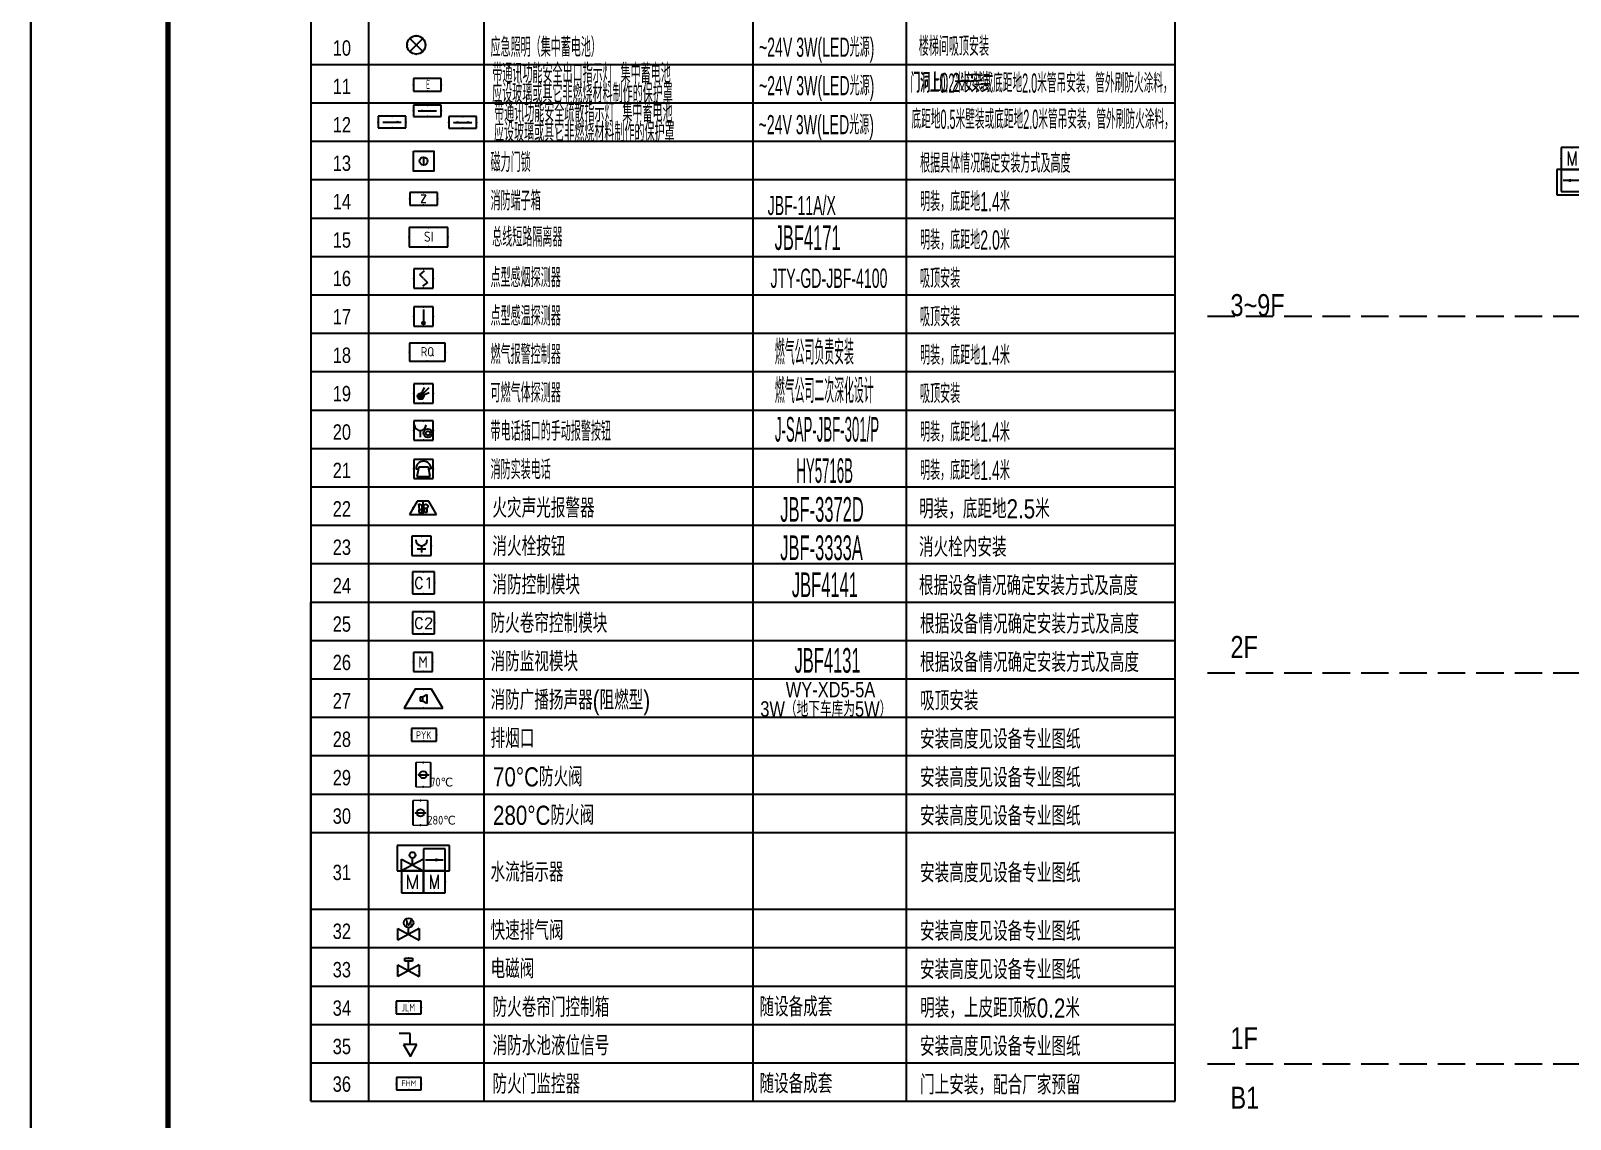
# Model space of a CAD drawing. Extents: x -54686 to 596156, y -555137 to 71395.
# Drawn here: x -54686 to -26633, y -463233 to -443393 of the extents above; entities that cross this region are included whole.
import ezdxf
from ezdxf.enums import TextEntityAlignment as Align

# ---------------------------------------------------------------- set-up
doc = ezdxf.new("R2010")
doc.units = 0
doc.header["$LTSCALE"] = 1000
for name, pattern in [('CONTINOUS', [0]), ('DASH', [0.35, 0.25, -0.1]), ('DOTE', [2.42, 2, -0.2, 0.02, -0.2])]:
    doc.linetypes.add(name, pattern=pattern)
doc.layers.get('0').update_dxf_attribs({"linetype": 'CONTINUOUS'})
for name, color, linetype in [('BG-TEXT', 7, 'CONTINUOUS'), ('BG-WIRE', 7, 'CONTINUOUS'), ('DIM-系统', 3, 'CONTINUOUS'), ('EQUIP', 3, 'CONTINUOUS'), ('EQUIP-动力', 3, 'CONTINUOUS'), ('EQUIP-消防', 3, 'CONTINUOUS'), ('EQUIP-照明', 3, 'CONTINUOUS'), ('LAYER1', 7, 'CONTINOUS'), ('TEL_TEXT', 3, 'CONTINUOUS'), ('TEL_TITLE', 6, 'CONTINUOUS'), ('WIRE', 4, 'CONTINUOUS')]:
    doc.layers.add(name, color=color, linetype=linetype)
doc.styles.add('_HZTXT', font='ROS', dxfattribs={"width": 0.8, "bigfont": 'JD'})
doc.styles.add('_SIMPLEX', font='SIMPLEX', dxfattribs={"width": 0.8, "bigfont": 'JD'})
doc.styles.add('_TCH_LABEL', font='COMPLEX', dxfattribs={"bigfont": 'GBCBIG'})
doc.styles.add('_TEL_DIM', font='SIMPLEX', dxfattribs={"width": 0.8, "height": 3.5, "bigfont": 'HZTXT'})
doc.styles.get("Standard").update_dxf_attribs({"font": 'GBENOR', "bigfont": 'GBCBIG'})

# ---------------------------------------------------------------- blocks, each defined once
blk = doc.blocks.new('$equip$00001763')
for p, q in [((0.72, 0.66), (-0.72, 0.66)), ((-0.72, 0.66), (-0.72, 0)), ((-0.72, 0), (0.72, 0)), ((0.72, 0), (0.72, 0.66))]:
    blk.add_line(p, q)
for p in [(-0.72, 0.33), (0, 0.66), (0, 0), (0.72, 0.33)]:
    blk.add_point(p)
at = {"width": 0.8}
blk.add_text('E', height=0.45, dxfattribs=at).set_placement((-0.078, 0.111))
at = {"style": '_TEL_DIM', "flags": 1}
blk.add_attdef('A', text='', height=0.00002, dxfattribs=at).set_placement((0, 0), align=Align.MIDDLE_CENTER)
blk = doc.blocks.new('$equip$00001687')
for p, q in [((0.72, 0.6), (-0.72, 0.6)), ((-0.72, 0.6), (-0.72, 0)), ((-0.72, 0), (0.72, 0)), ((0.72, 0), (0.72, 0.6))]:
    blk.add_line(p, q)
at = {"color": 7}
blk.add_line((-0.48, 0.3), (0.48, 0.3), dxfattribs=at)
for p in [(-0.72, 0.3), (0, 0.6), (0, 0), (0.72, 0.3)]:
    blk.add_point(p)
blk.add_solid([(0.24, 0.228), (0.528, 0.3), (0.24, 0.372)])
at = {"layer": 'TEL_TEXT', "style": '_TEL_DIM', "flags": 1}
blk.add_attdef('A', text='', height=0.00002, dxfattribs=at).set_placement((0, 0), align=Align.MIDDLE_CENTER)
blk = doc.blocks.new('$equip$00001686')
for p, q in [((0.72, 0.6), (-0.72, 0.6)), ((-0.72, 0.6), (-0.72, 0)), ((-0.72, 0), (0.72, 0)), ((0.72, 0), (0.72, 0.6))]:
    blk.add_line(p, q)
at = {"color": 7}
blk.add_line((-0.48, 0.3), (0.48, 0.3), dxfattribs=at)
for p in [(-0.72, 0.3), (0, 0.6), (0, 0), (0.72, 0.3)]:
    blk.add_point(p)
blk.add_solid([(-0.24, 0.228), (-0.528, 0.3), (-0.24, 0.372)])
at = {"layer": 'TEL_TEXT', "style": '_TEL_DIM', "flags": 1}
blk.add_attdef('A', text='', height=0.00002, dxfattribs=at).set_placement((0, 0), align=Align.MIDDLE_CENTER)
blk = doc.blocks.new('$equip$00001685')
for p, q in [((0.72, 0), (-0.72, 0)), ((-0.72, 0), (-0.72, -0.6)), ((0.72, -0.6), (0.72, 0)), ((-0.72, -0.6), (0.72, -0.6)), ((-0.48, -0.3), (0.48, -0.3))]:
    blk.add_line(p, q)
for p in [(0, 0), (-0.72, -0.3), (0, -0.6), (0.72, -0.3)]:
    blk.add_point(p)
for points in [[(-0.24, -0.372), (-0.528, -0.3), (-0.24, -0.228)], [(0.24, -0.372), (0.528, -0.3), (0.24, -0.228)]]:
    blk.add_solid(points)
at = {"flags": 9}
blk.add_attdef('A', (0, 0), '', height=0.00002, dxfattribs=at)
blk = doc.blocks.new('$equip$00001700')
for p, q in [((-0.5, 0.5), (-0.5, -0.5)), ((0.5, 0.5), (-0.5, 0.5)), ((-0.2, 0.2), (0.05, 0.4)), ((0, 0), (-0.2, 0.2)), ((0, 0), (0.2, -0.2)), ((0.5, -0.5), (0.5, 0.5)), ((-0.5, -0.5), (0.5, -0.5)), ((0.2, -0.2), (-0.05, -0.4))]:
    blk.add_line(p, q)
for p in [(-0.5, 0), (0, 0.5), (0.5, 0), (0, -0.5)]:
    blk.add_point(p)
at = {"flags": 1}
for tag, height, p in [('A', 0.00002, (0, 0)), ('B', 0.4, (0.75, -0.204))]:
    blk.add_attdef(tag, text='', height=height, dxfattribs=at).set_placement(p, align=Align.MIDDLE_CENTER)
blk = doc.blocks.new('$equip_U$00000003')
for p, q in [((-0.5, 0), (-0.5, -1)), ((0.5, 0), (-0.5, 0)), ((0.5, -1), (0.5, 0)), ((0, -0.125), (0, -0.912)), ((-0.5, -1), (0.5, -1))]:
    blk.add_line(p, q)
blk.add_circle((0, -0.838), 0.075)
for p in [(0, 0), (-0.5, -0.5), (0.5, -0.5), (0, -1)]:
    blk.add_point(p)
for points in [[(-0.065, -0.8), (0.065, -0.8), (-0.075, -0.838), (0.075, -0.838)], [(-0.037, -0.773), (0.037, -0.773), (-0.065, -0.8), (0.065, -0.8)], [(0, -0.763), (0, -0.763), (-0.037, -0.773), (0.037, -0.773)], [(-0.065, -0.875), (0.065, -0.875), (-0.075, -0.838), (0.075, -0.838)], [(-0.037, -0.902), (0.037, -0.902), (-0.065, -0.875), (0.065, -0.875)], [(0, -0.912), (0, -0.912), (-0.037, -0.902), (0.037, -0.902)]]:
    blk.add_solid(points)
at = {"flags": 9}
blk.add_attdef('A', (0, 0), '', height=0.00002, dxfattribs=at)
blk.add_attdef('B', text='', height=0.4, dxfattribs=at).set_placement((0.784, -0.7), align=Align.MIDDLE_CENTER)
blk = doc.blocks.new('$equip$00001711')
for p, q in [((-0.5, 1), (-0.5, 0)), ((0.5, 1), (-0.5, 1)), ((0.5, 0), (0.5, 1)), ((-0.5, 0), (0.5, 0)), ((-0.169, 0.5), (-0.169, 0.15))]:
    blk.add_line(p, q)
for radius in [0.226, 0.113]:
    blk.add_circle((0.227, 0.36), radius)
blk.add_arc((-0.169, 0.8), 0.3, 180, 0)
for p in [(0, 1), (-0.5, 0.5), (0, 0), (0.5, 0.5)]:
    blk.add_point(p)
at = {"flags": 1}
for tag, height, p in [('A', 0.00002, (0, 0)), ('B', 0.4, (0.759, 0.309))]:
    blk.add_attdef(tag, text='', height=height, dxfattribs=at).set_placement(p, align=Align.MIDDLE_CENTER)
blk = doc.blocks.new('$equip$00001714')
for p, q in [((0.5, 1), (-0.5, 1)), ((-0.5, 1), (-0.5, 0)), ((0.5, 0), (0.5, 1)), ((-0.5, 0), (0.5, 0)), ((-0.4, 0.5), (-0.27, 0.5)), ((-0.25, 0.6), (-0.35, 0.1)), ((-0.35, 0.1), (0.35, 0.1)), ((0.25, 0.6), (-0.25, 0.6)), ((0.35, 0.1), (0.25, 0.6)), ((0.4, 0.5), (0.27, 0.5))]:
    blk.add_line(p, q)
blk.add_arc((0, 0.5), 0.4, 0, 180)
for p in [(0, 1), (-0.5, 0.5), (0, 0), (0.5, 0.5)]:
    blk.add_point(p)
at = {"flags": 1}
for tag, height, p in [('A', 0.00002, (0, 0)), ('B', 0.4, (0.788, 0.3))]:
    blk.add_attdef(tag, text='', height=height, dxfattribs=at).set_placement(p, align=Align.MIDDLE_CENTER)
blk = doc.blocks.new('$equip$00001712')
for p, q in [((-0.5, 1), (-0.5, 0)), ((0.5, 1), (-0.5, 1)), ((0.5, 0), (0.5, 1)), ((-0.5, 0), (0.5, 0)), ((-0.219, 0.331), (0.222, 0.331)), ((0, 0.5), (0, 0.15))]:
    blk.add_line(p, q)
blk.add_arc((0, 0.8), 0.3, 180, 0)
for p in [(0, 1), (-0.5, 0.5), (0, 0), (0.5, 0.5)]:
    blk.add_point(p)
at = {"flags": 1}
for tag, height, p in [('A', 0.00002, (0, 0)), ('B', 0.4, (0.726, 0.302))]:
    blk.add_attdef(tag, text='', height=height, dxfattribs=at).set_placement(p, align=Align.MIDDLE_CENTER)
blk = doc.blocks.new('$equip$00001726')
for p, q in [((-0.5, 0), (-0.5, -1)), ((0.5, 0), (-0.5, 0)), ((0.5, -1), (0.5, 0)), ((-0.5, -1), (0.5, -1))]:
    blk.add_line(p, q)
for p in [(0, 0), (-0.5, -0.5), (0.5, -0.5), (0, -1)]:
    blk.add_point(p)
at = {"flags": 9}
blk.add_attdef('A', (0, 0), '', height=0.00002, dxfattribs=at)
for tag, height, flags, p in [('$TEXT$', 0.6, 8, (0, -0.5)), ('B', 0.4, 9, (0.825, -0.7))]:
    blk.add_attdef(tag, text='', height=height, dxfattribs=dict(flags=flags)).set_placement(p, align=Align.MIDDLE_CENTER)
blk = doc.blocks.new('_LINKPT1')
blk.add_line((0, 0), (0, 0))
blk = doc.blocks.new('$equip$00001702')
for p, q in [((-0.5, 0.5), (-0.5, -0.5)), ((0.5, 0.5), (-0.5, 0.5)), ((-0.15, -0.15), (0.05, 0.3)), ((-0.15, -0.15), (0.3, 0.3)), ((-0.15, -0.15), (0.3, 0.05)), ((0.5, -0.5), (0.5, 0.5)), ((-0.5, -0.5), (0.5, -0.5))]:
    blk.add_line(p, q)
blk.add_circle((-0.15, -0.15), 0.158)
for p in [(-0.5, 0), (0, 0.5), (0.5, 0), (0, -0.5)]:
    blk.add_point(p)
for points in [[(-0.15, 0.008), (-0.15, 0.008), (-0.229, -0.013), (-0.071, -0.013)], [(-0.287, -0.071), (-0.013, -0.071), (-0.308, -0.15), (0.008, -0.15)], [(-0.287, -0.229), (-0.013, -0.229), (-0.308, -0.15), (0.008, -0.15)], [(-0.229, -0.013), (-0.071, -0.013), (-0.287, -0.071), (-0.013, -0.071)], [(-0.229, -0.287), (-0.071, -0.287), (-0.287, -0.229), (-0.013, -0.229)], [(-0.15, -0.308), (-0.15, -0.308), (-0.229, -0.287), (-0.071, -0.287)]]:
    blk.add_solid(points)
at = {"flags": 1}
for tag, height, p in [('A', 0.00002, (0, 0)), ('B', 0.4, (0.735, -0.192))]:
    blk.add_attdef(tag, text='', height=height, dxfattribs=at).set_placement(p, align=Align.MIDDLE_CENTER)
blk = doc.blocks.new('$equip$00001776')
for p, q in [((0.72, 0.66), (-0.72, 0.66)), ((-0.72, 0.66), (-0.72, 0)), ((-0.72, 0), (0.72, 0)), ((0.72, 0), (0.72, 0.66))]:
    blk.add_line(p, q)
for p in [(-0.72, 0.33), (0, 0.66), (0, 0), (0.72, 0.33)]:
    blk.add_point(p)
at = {"color": 7, "style": '_TEL_DIM'}
blk.add_attdef('$TEXT$', text='', height=0.4, dxfattribs=at).set_placement((0, 0.33), align=Align.MIDDLE_CENTER)
at = {"color": 7, "style": '_TEL_DIM', "flags": 1}
blk.add_attdef('A', text='', height=0.00002, dxfattribs=at).set_placement((0, 0), align=Align.MIDDLE_CENTER)
blk = doc.blocks.new('$equip$00001755')
for p, q in [((0.65, 0), (-0.65, 0)), ((-0.65, 0), (-0.65, -0.65)), ((0.65, -0.65), (0.65, 0)), ((-0.65, -0.65), (0.65, -0.65))]:
    blk.add_line(p, q)
for p in [(0, 0), (-0.65, -0.325), (0, -0.65), (0.65, -0.325)]:
    blk.add_point(p)
at = {"width": 0.8}
blk.add_text('PYK', height=0.4, dxfattribs=at).set_placement((-0.017, -0.334), align=Align.MIDDLE)
at = {"flags": 9}
blk.add_attdef('A', (0, 0), '', height=0.00002, dxfattribs=at)
blk.add_attdef('B', text='', height=0.4, dxfattribs=at).set_placement((1.044, -0.356), align=Align.MIDDLE_CENTER)
blk = doc.blocks.new('$equip$00001756')
for p, q in [((-0.65, 0), (-0.65, -0.65)), ((0.65, 0), (-0.65, 0)), ((0.65, -0.65), (0.65, 0)), ((-0.65, -0.65), (0.65, -0.65))]:
    blk.add_line(p, q)
for p in [(0, 0), (-0.65, -0.325), (0, -0.65), (0.65, -0.325)]:
    blk.add_point(p)
at = {"width": 0.8}
blk.add_text('JLM', height=0.4, dxfattribs=at).set_placement((-0.017, -0.334), align=Align.MIDDLE)
at = {"flags": 9}
blk.add_attdef('A', (0, 0), '', height=0.00002, dxfattribs=at)
blk.add_attdef('B', text='', height=0.4, dxfattribs=at).set_placement((1.034, -0.35), align=Align.MIDDLE_CENTER)
blk = doc.blocks.new('A$C2AD7748D')
at = {"layer": 'EQUIP'}
for p, q in [((134, 285), (0, 285)), ((134, 149), (134, 285)), ((217, 149), (51, 149)), ((51, 149), (139, 0)), ((139, 0), (217, 149))]:
    blk.add_line(p, q, dxfattribs=at)
blk = doc.blocks.new('A$C00CB3F40')
at = {"layer": 'WIRE', "color": 4, "xscale": 1.95, "yscale": 1.95, "zscale": 1.95}
blk.add_blockref('A$C2AD7748D', (0, 0), dxfattribs=at)
blk = doc.blocks.new('M_Z39YJY')
for p, q in [((-0.55, 0.3), (0.55, -0.3)), ((0.55, 0.3), (-0.55, -0.3)), ((-0.55, -0.3), (-0.55, 0.3)), ((0, 0), (0, 0.35)), ((0.55, 0.3), (0.55, -0.3))]:
    blk.add_line(p, q)
blk.add_circle((0, 0.6), 0.25)
at = {"xscale": 0.002, "yscale": 0.002, "zscale": 0.002}
for p in [(0, 0.85), (-0.55, 0), (0, 0), (0.55, 0)]:
    blk.add_blockref('_LINKPT1', p, dxfattribs=at)
at = {"style": '_SIMPLEX', "flags": 8}
blk.add_attdef('$TEXT$', text='', height=0.32, dxfattribs=at).set_placement((0, 0.6), align=Align.MIDDLE_CENTER)
at = {"width": 0.8, "flags": 9}
blk.add_attdef('A', (0, 0), '', height=0.00002, dxfattribs=at)
blk = doc.blocks.new('$equip$00001328')
for p, q in [((-0.2, 0), (0.2, 0)), ((-0.2, -0.15), (-0.2, 0)), ((0.2, 0), (0.2, -0.15)), ((-0.55, -0.95), (-0.55, -0.35)), ((-0.55, -0.35), (0.55, -0.95)), ((0.55, -0.35), (-0.55, -0.95)), ((0.2, -0.15), (-0.2, -0.15)), ((0, -0.65), (0, -0.15)), ((0.55, -0.35), (0.55, -0.95))]:
    blk.add_line(p, q)
for p in [(0, 0), (-0.55, -0.697), (0, -0.65), (0.55, -0.697)]:
    blk.add_point(p)
at = {"style": '_TCH_LABEL', "flags": 9}
blk.add_attdef('A', (0, 0), '', height=0.00002, dxfattribs=at)
blk = doc.blocks.new('A$C5F0073ED')
blk.add_point((351, 1))
at = {"layer": 'EQUIP-消防'}
for p, q in [((202, 350), (0, 1)), ((0, 1), (703, 1)), ((502, 350), (202, 350)), ((502, 350), (202, 350)), ((244, 285), (332, 245)), ((264, 125), (244, 285)), ((332, 125), (244, 125)), ((244, 125), (244, 57)), ((244, 57), (332, 57)), ((332, 245), (312, 125)), ((332, 57), (332, 125)), ((352, 350), (352, 0)), ((396, 56), (396, 170)), ((456, 56), (396, 56)), ((456, 170), (456, 56)), ((703, 1), (502, 350))]:
    blk.add_line(p, q, dxfattribs=at)
blk.add_circle((426, 216), 55.4, dxfattribs=at)
for p in [(101, 175), (352, 350), (602, 175)]:
    blk.add_point(p, dxfattribs=at)
at = {"color": 7, "style": '_TEL_DIM', "flags": 1}
blk.add_attdef('A', text='', height=0.01, dxfattribs=at).set_placement((351, 1), align=Align.MIDDLE_CENTER)
blk = doc.blocks.new('$equip$00002789')
for p, q in [((0.65, 0.65), (-0.65, 0.65)), ((-0.65, 0.65), (-0.65, 0)), ((-0.65, 0), (0.65, 0)), ((0.65, 0), (0.65, 0.65))]:
    blk.add_line(p, q)
at = {"const_width": 0.04}
blk.add_lwpolyline([(-0.65, 0), (-0.65, 0.65), (0.65, 0.65), (0.65, 0), (-0.65, 0), (-0.65, 0.65)], dxfattribs=at)
for p in [(-0.65, 0.325), (0, 0.65), (0, 0), (0.65, 0.325)]:
    blk.add_point(p)
at = {"color": 7}
blk.add_attdef('$TEXT$', text='', height=0.3, dxfattribs=at).set_placement((0.006, 0.343), align=Align.MIDDLE_CENTER)
at = {"color": 7, "flags": 1}
for tag, height, p in [('A', 0.00002, (0, 0)), ('B', 0.4, (0.905, 0.246))]:
    blk.add_attdef(tag, text='', height=height, dxfattribs=at).set_placement(p, align=Align.MIDDLE_CENTER)
blk = doc.blocks.new('$equip$00002677')
for p, q in [((-0.3, 0.699), (-0.703, 0)), ((0.3, 0.699), (-0.3, 0.699)), ((0.703, 0), (0.3, 0.699)), ((-0.703, 0), (0.703, 0)), ((-0.117, 0.421), (-0.117, 0.26)), ((-0.117, 0.421), (-0.036, 0.421)), ((-0.036, 0.26), (-0.117, 0.26)), ((-0.036, 0.421), (0.118, 0.503)), ((-0.036, 0.421), (-0.036, 0.26)), ((0.118, 0.173), (-0.036, 0.26)), ((0.118, 0.503), (0.118, 0.173))]:
    blk.add_line(p, q)
at = {"const_width": 0.04}
blk.add_lwpolyline([(-0.3, 0.699), (0.3, 0.699), (0.703, 0), (-0.703, 0), (-0.3, 0.699), (0.3, 0.699)], dxfattribs=at)
blk.add_lwpolyline([(-0.3, 0.699), (0.3, 0.699), (0.703, 0), (-0.703, 0), (-0.3, 0.699), (0.3, 0.699)], dxfattribs=at)
for p in [(0, 0.699), (-0.501, 0.349), (0, 0), (0.502, 0.349)]:
    blk.add_point(p)
at = {"color": 7, "flags": 1}
for tag, height, p in [('A', 0.00002, (0, 0)), ('B', 0.4, (0.961, 0.299))]:
    blk.add_attdef(tag, text='', height=height, dxfattribs=at).set_placement(p, align=Align.MIDDLE_CENTER)
blk = doc.blocks.new('$equip$00002778')
for p, q in [((0.65, 0.65), (-0.65, 0.65)), ((-0.65, 0.65), (-0.65, 0)), ((0.65, 0), (0.65, 0.65)), ((-0.65, 0), (0.65, 0))]:
    blk.add_line(p, q)
at = {"const_width": 0.04}
blk.add_lwpolyline([(-0.65, 0.65), (-0.65, 0), (0.65, 0), (0.65, 0.65), (-0.65, 0.65), (-0.65, 0)], dxfattribs=at)
for p in [(0, 0.65), (-0.65, 0.325), (0, 0), (0.65, 0.325)]:
    blk.add_point(p)
at = {"color": 7}
blk.add_attdef('$TEXT$', text='', height=0.34, dxfattribs=at).set_placement((0.006, 0.343), align=Align.MIDDLE_CENTER)
at = {"color": 7, "flags": 1}
for tag, height, p in [('A', 0.00002, (0, 0)), ('B', 0.4, (0.905, 0.246))]:
    blk.add_attdef(tag, text='', height=height, dxfattribs=at).set_placement(p, align=Align.MIDDLE_CENTER)
blk = doc.blocks.new('$equip$00002779')
for p, q in [((0.65, 0.65), (-0.65, 0.65)), ((-0.65, 0.65), (-0.65, 0)), ((0.65, 0), (0.65, 0.65)), ((-0.65, 0), (0.65, 0))]:
    blk.add_line(p, q)
at = {"const_width": 0.04}
blk.add_lwpolyline([(-0.65, 0.65), (-0.65, 0), (0.65, 0), (0.65, 0.65), (-0.65, 0.65), (-0.65, 0)], dxfattribs=at)
for p in [(0, 0.65), (-0.65, 0.325), (0, 0), (0.65, 0.325)]:
    blk.add_point(p)
at = {"color": 7}
blk.add_attdef('$TEXT$', text='', height=0.34, dxfattribs=at).set_placement((0.006, 0.343), align=Align.MIDDLE_CENTER)
at = {"color": 7, "flags": 1}
for tag, height, p in [('A', 0.00002, (0, 0)), ('B', 0.4, (0.905, 0.246))]:
    blk.add_attdef(tag, text='', height=height, dxfattribs=at).set_placement(p, align=Align.MIDDLE_CENTER)
blk = doc.blocks.new('$equip$00002539')
for p, q in [((-0.354, 0.354), (0.354, -0.354)), ((0.354, 0.354), (-0.354, -0.354))]:
    blk.add_line(p, q)
at = {"const_width": 0.04}
blk.add_lwpolyline([(-0.5, 0, 1), (0.5, 0, 1), (-0.5, 0, 0.911406)], format="xyb", dxfattribs=at)
blk.add_circle((0, 0), 0.5)
for p in [(-0.5, 0), (0, 0.5), (0.5, 0), (0, -0.5)]:
    blk.add_point(p)
at = {"color": 7, "style": '_TEL_DIM', "flags": 1}
blk.add_attdef('A', text='', height=0.00002, dxfattribs=at).set_placement((0, 0), align=Align.MIDDLE_CENTER)
blk = doc.blocks.new('$equip_U$00000156(HT0578)')
at = {"color": 3}
for p, q in [((1, 1), (0, 1)), ((0, 1), (0, 0)), ((1, 0), (1, 1)), ((0, 0), (-1, 0)), ((-1, 0), (-1, -1)), ((0, 0), (1, 0)), ((1, 0), (0, 0)), ((0, 0), (0, -1)), ((0, -1), (0, 0)), ((1, -1), (1, 0)), ((-1, -1), (0, -1)), ((0, -1), (1, -1))]:
    blk.add_line(p, q, dxfattribs=at)
at = {"color": 3, "linetype": 'Continuous'}
for p, q in [((-0.99, 0), (-0.99, 0.54)), ((-0.99, 0.54), (0, 0)), ((0, 0.54), (-0.99, 0)), ((-0.495, 0.27), (-0.495, 0.585)), ((0, 0.54), (0, 0))]:
    blk.add_line(p, q, dxfattribs=at)
at = {"color": 7}
blk.add_line((0.1, 0.5), (0.9, 0.5), dxfattribs=at)
at = {"color": 4, "linetype": 'DASH'}
blk.add_lwpolyline([(-1.188, 0), (1.188, 0), (1.188, 1.159), (-1.188, 1.159)], close=True, dxfattribs=at)
at = {"color": 3}
blk.add_lwpolyline([(-1, 0), (1, 0), (1, 0), (-1, 0)], close=True, dxfattribs=at)
at = {"color": 3, "linetype": 'Continuous'}
blk.add_circle((-0.495, 0.72), 0.135, dxfattribs=at)
for p in [(-0.99, 0), (1, 0), (-1, -0.5), (1, -0.5), (-0.5, -1), (0, -1), (0.5, -1)]:
    blk.add_point(p)
at = {"color": 7}
blk.add_solid([(0.9, 0.5), (0.551, 0.575), (0.551, 0.425)], dxfattribs=at)
at = {"color": 7, "style": '_TEL_DIM', "flags": 1}
blk.add_attdef('A', text='', height=0.000025, dxfattribs=at).set_placement((0, 0), align=Align.MIDDLE_CENTER)
at = {"color": 7, "style": '_TEL_DIM'}
blk.add_attdef('$TEXT$', text='', height=0.627, dxfattribs=at).set_placement((-0.503, -0.5), align=Align.MIDDLE_CENTER)
at = {"color": 3, "style": '_TEL_DIM', "width": 0.8}
blk.add_attdef('M', text='', height=0.627, dxfattribs=at).set_placement((0.497, -0.5), align=Align.MIDDLE_CENTER)
blk = doc.blocks.new('$equip_U$00000169(HT0578)')
at = {"color": 1}
for p, q in [((0.5, 1), (-0.5, 1)), ((-0.5, 1), (-0.5, 0)), ((0.5, 1), (-0.5, 1)), ((-0.5, 1), (-0.5, 0)), ((0.5, 0), (0.5, 1)), ((0.5, 0), (0.5, 1)), ((-0.5, 0), (0.5, 0)), ((-0.5, 0), (0.5, 0))]:
    blk.add_line(p, q, dxfattribs=at)
at = {"color": 1, "const_width": 0.0125}
for points in [[(-0.5, 1), (-0.5, 0)], [(0.5, 1), (-0.5, 1)], [(0.5, 0), (0.5, 1)], [(-0.5, 0), (0.5, 0)]]:
    blk.add_lwpolyline(points, dxfattribs=at)
for p in [(0, 1), (-0.5, 0.5), (0, 0), (0.5, 0.5)]:
    blk.add_point(p)
at = {"color": 7, "style": '_TEL_DIM'}
blk.add_attdef('$TEXT$', text='', height=0.5, dxfattribs=at).set_placement((0.004, 0.487), align=Align.MIDDLE_CENTER)
at = {"color": 7, "style": '_TEL_DIM', "flags": 1}
blk.add_attdef('A', text='', height=0.000025, dxfattribs=at).set_placement((0, 0), align=Align.MIDDLE_CENTER)
blk = doc.blocks.new('$equip_U$00000170(HT0578)')
at = {"color": 1}
for p, q in [((0.5, 1), (-0.5, 1)), ((-0.5, 1), (-0.5, 0)), ((0.5, 1), (-0.5, 1)), ((-0.5, 1), (-0.5, 0)), ((0.5, 0), (0.5, 1)), ((0.5, 0), (0.5, 1)), ((-0.5, 0), (0.5, 0)), ((-0.5, 0), (0.5, 0))]:
    blk.add_line(p, q, dxfattribs=at)
at = {"color": 1, "const_width": 0.0125}
for points in [[(-0.5, 1), (-0.5, 0)], [(0.5, 1), (-0.5, 1)], [(0.5, 0), (0.5, 1)], [(-0.5, 0), (0.5, 0)]]:
    blk.add_lwpolyline(points, dxfattribs=at)
for p in [(0, 1), (-0.5, 0.5), (0, 0), (0.5, 0.5)]:
    blk.add_point(p)
at = {"color": 7, "style": '_TEL_DIM'}
blk.add_attdef('$TEXT$', text='', height=0.5, dxfattribs=at).set_placement((0.004, 0.487), align=Align.MIDDLE_CENTER)
at = {"color": 7, "style": '_TEL_DIM', "flags": 1}
blk.add_attdef('A', text='', height=0.000025, dxfattribs=at).set_placement((0, 0), align=Align.MIDDLE_CENTER)
blk = doc.blocks.new('$equip$00002402')
at = {"lineweight": 20}
for p, q in [((0.322, 0.558), (-0.328, 0.558)), ((-0.328, -0.558), (0.322, -0.558))]:
    blk.add_line(p, q, dxfattribs=at)
for p, q in [((-0.328, -0.558), (-0.328, 0.558)), ((-0.242, 0), (0, 0)), ((0, 0), (0.242, 0)), ((0.322, 0.558), (0.322, -0.558))]:
    blk.add_line(p, q)
at = {"const_width": 0.04}
for points in [[(-0.328, -0.558), (-0.328, 0.558)], [(-0.328, 0.558), (0.322, 0.558), (0.322, -0.558), (-0.328, -0.558), (-0.328, 0.558), (0.322, 0.558)]]:
    blk.add_lwpolyline(points, dxfattribs=at)
blk.add_circle((-0.003, 0), 0.164)
for p in [(-0.328, 0), (-0.003, 0.558), (0.322, 0), (-0.003, -0.558)]:
    blk.add_point(p)
at = {"color": 7, "style": '_TEL_DIM', "flags": 1}
blk.add_attdef('A', text='', height=0.00002, dxfattribs=at).set_placement((0, 0), align=Align.MIDDLE_CENTER)
at = {"color": 7}
blk.add_attdef('$TEXT$', text='', height=0.4, dxfattribs=at).set_placement((0.832, -0.336), align=Align.MIDDLE_CENTER)
blk = doc.blocks.new('$equip$00002403')
for p, q in [((-0.328, -0.558), (-0.328, 0.558)), ((-0.242, 0), (0, 0)), ((0, 0), (0.242, 0)), ((0.322, 0.558), (0.322, -0.558))]:
    blk.add_line(p, q)
at = {"lineweight": 20}
for p, q in [((0.322, 0.558), (-0.328, 0.558)), ((-0.328, -0.558), (0.322, -0.558))]:
    blk.add_line(p, q, dxfattribs=at)
at = {"const_width": 0.04}
for points in [[(-0.328, 0.558), (0.322, 0.558), (0.322, -0.558), (-0.328, -0.558), (-0.328, 0.558), (0.322, 0.558)], [(-0.328, -0.558), (-0.328, 0.558)]]:
    blk.add_lwpolyline(points, dxfattribs=at)
blk.add_circle((-0.003, 0), 0.164)
for p in [(-0.328, 0), (-0.003, 0.558), (0.322, 0), (-0.003, -0.558)]:
    blk.add_point(p)
at = {"color": 7, "style": '_TEL_DIM', "flags": 1}
blk.add_attdef('A', text='', height=0.00002, dxfattribs=at).set_placement((0, 0), align=Align.MIDDLE_CENTER)
at = {"color": 7}
blk.add_attdef('$TEXT$', text='', height=0.4, dxfattribs=at).set_placement((0.957, -0.336), align=Align.MIDDLE_CENTER)
blk = doc.blocks.new('SDG AETH AE5H')
at = {"layer": 'DIM-系统'}
blk.add_lwpolyline([(-54686, 13482), (29414, 13482), (29414, -45918), (-54686, -45918)], close=True, dxfattribs=at)

msp = doc.modelspace()

# ---------------------------------------------------------------- linework, layer by layer
for p, q in [((-47532, -445696, 331063), (-47532, -445841, 331063)), ((-47529, -445696, 331063), (-47529, -445841, 331063)), ((-47527, -445696, 331063), (-47527, -445841, 331063))]:
    msp.add_line(p, q)
at = {"elevation": 331063}
msp.add_lwpolyline([(-47715, -445585), (-47344, -445585), (-47344, -445951), (-47715, -445951)], close=True, dxfattribs=at)
msp.add_circle((-47529, -445768, 331063), 72.6)
at = {"layer": 'BG-WIRE'}
for p, q in [((-49581, -434906), (-49581, -454506)), ((-33831, -462906), (-33831, -434906)), ((-48531, -436306), (-48531, -454506)), ((-46431, -436306), (-46431, -454506)), ((-41531, -436306), (-41531, -454506)), ((-38731, -436306), (-38731, -454506)), ((-49581, -444006), (-33831, -444006)), ((-49581, -444706), (-33831, -444706)), ((-49581, -445406), (-33831, -445406)), ((-49581, -446106), (-33831, -446106)), ((-49581, -446806), (-33831, -446806)), ((-49581, -447506), (-33831, -447506)), ((-49581, -448206), (-33831, -448206)), ((-49581, -448906), (-33831, -448906)), ((-49581, -449606), (-33831, -449606)), ((-49581, -450306), (-33831, -450306)), ((-49581, -451006), (-33831, -451006)), ((-49581, -451706), (-33831, -451706)), ((-49581, -451706), (-33831, -451706)), ((-48531, -451706), (-48531, -462906)), ((-49581, -452406), (-33831, -452406)), ((-46431, -452406), (-46431, -462906)), ((-41531, -452406), (-41531, -462906)), ((-38731, -452406), (-38731, -462906)), ((-49581, -453106), (-33831, -453106)), ((-49581, -453806), (-33831, -453806)), ((-49581, -453806), (-49581, -462906)), ((-49581, -462906), (-49581, -453806)), ((-49581, -454506), (-33831, -454506)), ((-49581, -455206), (-33831, -455206)), ((-49581, -455906), (-33831, -455906)), ((-49581, -456606), (-33831, -456606)), ((-49581, -457306), (-33831, -457306)), ((-49581, -458006), (-33831, -458006)), ((-49581, -459406), (-33831, -459406)), ((-49581, -460106), (-33831, -460106)), ((-49581, -460806), (-33831, -460806)), ((-49581, -461506), (-33831, -461506)), ((-49581, -462206), (-33831, -462206)), ((-49581, -462906), (-33831, -462906))]:
    msp.add_line(p, q, dxfattribs=at)
at = {"layer": 'LAYER1', "linetype": 'DASH', "ltscale": 2}
for p, q in [((-33244, -448593), (20414, -448593)), ((-33244, -455094), (20414, -455094)), ((-33244, -462224), (20414, -462224))]:
    msp.add_line(p, q, dxfattribs=at)
at = {"layer": 'TEL_TITLE', "color": 6}
msp.add_lwpolyline([(-54686, -483226), (29414, -483226), (29414, -423826), (-54686, -423826)], close=True, dxfattribs=at)
at = {"layer": 'TEL_TITLE', "color": 6, "const_width": 100}
msp.add_lwpolyline([(-52186, -482226), (28414, -482226), (28414, -424826), (-52186, -424826)], close=True, dxfattribs=at)

# ---------------------------------------------------------------- block references
for name, p, xscale, yscale, zscale in [('_LINKPT1', (-47457, -445768, 331063), 0.3024000000208616, 0.3024000000208616, 0.3024000000208616), ('A$C5F0073ED', (-47786, -452214), 0.7, 0.7, 0.7)]:
    msp.add_blockref(name, p, dxfattribs=dict(xscale=xscale, yscale=yscale, zscale=zscale))
at = {"layer": 'DIM-系统'}
msp.add_blockref('SDG AETH AE5H', (0, -437308), dxfattribs=at)
at = {"layer": 'EQUIP', "xscale": 350, "yscale": 350, "zscale": 350}
msp.add_blockref('M_Z39YJY', (-47802, -459864), dxfattribs=at).add_auto_attribs({'$TEXT$': 'M'})
at = {"layer": 'EQUIP', "xscale": 0.7560000000521541, "yscale": 0.7560000000521541, "zscale": 0.7560000000521541}
msp.add_blockref('A$C00CB3F40', (-47972, -462092), dxfattribs=at)
at = {"layer": 'EQUIP-动力', "xscale": 350, "yscale": 350, "zscale": 350}
msp.add_blockref('$equip$00001328', (-47802, -460297), dxfattribs=at)
at = {"layer": 'EQUIP-消防'}
ref = msp.add_blockref('$equip_U$00000156(HT0578)', (-26400, -445921), dxfattribs=dict(at, xscale=400, yscale=400, zscale=400, rotation=180))
ref.add_attrib('M', 'M', dxfattribs={"layer": '0', "color": 3, "height": 251, "style": '_TEL_DIM', "width": 0.8}).set_placement((-26599, -445722), align=Align.MIDDLE_CENTER)
ref.add_attrib('$TEXT$', 'M', dxfattribs={"layer": '0', "color": 7, "height": 251, "style": '_TEL_DIM'}).set_placement((-26199, -445722), align=Align.MIDDLE_CENTER)
for name, p, xscale, yscale, zscale, values in [('$equip$00002778', (-47438, -447331), 540, 540, 540, {'$TEXT$': 'SI'}), ('$equip$00002779', (-47461, -449415), 500, 500, 500, {'$TEXT$': 'RQ'}), ('$equip_U$00000169(HT0578)', (-47529, -453654), 400, 400, 400, {'$TEXT$': 'C1'}), ('$equip_U$00000170(HT0578)', (-47529, -454386), 400, 400, 400, {'$TEXT$': 'C2'}), ('$equip$00001726', (-47538, -454724), 350, 350, 350, {'$TEXT$': 'M'}), ('$equip$00002402', (-47532, -456953), 400, 400, 400, {'$TEXT$': '70℃'}), ('$equip$00002403', (-47584, -457648), 400, 400, 400, {'$TEXT$': '280℃'}), ('$equip_U$00000156(HT0578)', (-47532, -458706), 400, 400, 400, {'M': 'M', '$TEXT$': 'M'}), ('$equip$00002789', (-47797, -462699), 350, 350, 350, {'$TEXT$': 'FHM'})]:
    msp.add_blockref(name, p, dxfattribs=dict(at, xscale=xscale, yscale=yscale, zscale=zscale)).add_auto_attribs(values)
for name, p, xscale, yscale, zscale in [('$equip$00001700', (-47529, -447909), 350, 350, 350), ('$equip_U$00000003', (-47529, -448428), 350, 350, 350), ('$equip$00001702', (-47529, -450003), 350, 350, 350), ('$equip$00001711', (-47529, -450855), 350, 350, 350), ('$equip$00001714', (-47529, -451555), 350, 350, 350), ('$equip$00001712', (-47567, -452955), 350, 350, 350), ('$equip$00002677', (-47531, -455742), 500, 500, 500), ('$equip$00001755', (-47521, -456114), 350, 350, 350), ('$equip$00001756', (-47802, -461082), 350, 350, 350)]:
    msp.add_blockref(name, p, dxfattribs=dict(at, xscale=xscale, yscale=yscale, zscale=zscale))
at = {"layer": 'EQUIP-照明'}
for name, p, xscale, yscale, zscale in [('$equip$00002539', (-47662, -443651), 333.3333333333333, 333.3333333333333, 333.3333333333333), ('$equip$00001763', (-47459, -444491), 350, 350, 350), ('$equip$00001686', (-47459, -444958), 350, 350, 350), ('$equip$00001687', (-48103, -445162), 350, 350, 350), ('$equip$00001685', (-46814, -444958), 350, 350, 350)]:
    msp.add_blockref(name, p, dxfattribs=dict(at, xscale=xscale, yscale=yscale, zscale=zscale))
ref = msp.add_blockref('$equip$00001776', (-47529, -446569), dxfattribs=dict(at, xscale=350, yscale=350, zscale=350))
ref.add_attrib('$TEXT$', 'Z', dxfattribs={"layer": 'TEL_TEXT', "height": 140, "style": '_TEL_DIM'}).set_placement((-47529, -446454), align=Align.MIDDLE_CENTER)

# ---------------------------------------------------------------- texts
at = {"style": '_HZTXT', "width": 0.8, "flags": 9}
for p in [(-47534, -445768, 331063), (-47529, -445768, 331063)]:
    msp.add_attdef('A', p, '传声器', height=0.00302, dxfattribs=at)
at = {"layer": 'BG-TEXT', "style": '_HZTXT'}
for s, height, width, p in [('应急照明（集中蓄电池）', 350, 0.55, (-46308, -443868)), ('~24V 3W(LED光源)', 350, 0.55, (-41417, -443868)), ('楼梯间吸顶安装', 350, 0.55, (-38504, -443852)), ('10', 280, 0.8, (-49184, -443847)), ('带通讯功能安全出口指示灯  集中蓄电池', 350, 0.55, (-46275, -444343)), ('11', 280, 0.8, (-49184, -444547)), ('应设玻璃或其它非燃烧材料制作的保护罩', 350, 0.55, (-46278, -444707)), ('~24V 3W(LED光源)', 350, 0.55, (-41417, -444568)), ('~24V 3W(LED光源)', 350, 0.55, (-41417, -444568)), ('门洞上0.2米安装或底距地2.0米管吊安装，管外刷防火涂料，', 350, 0.42, (-38657, -444521)), ('门洞上0.2米安装', 350, 0.55, (-38657, -444511)), ('带通讯功能安全疏散指示灯  集中蓄电池', 350, 0.55, (-46243, -445054)), ('~24V 3W(LED光源)', 350, 0.55, (-41424, -445279)), ('底距地0.5米壁装或底距地2.0米管吊安装，管外刷防火涂料，', 350, 0.42, (-38637, -445181)), ('12', 280, 0.8, (-49184, -445247)), ('应设玻璃或其它非燃烧材料制作的保护罩', 350, 0.55, (-46245, -445416)), ('13', 280, 0.8, (-49184, -445947)), ('磁力门锁', 350, 0.55, (-46308, -445968)), ('根据具体情况确定安装方式及高度', 350, 0.55, (-38481, -445982)), ('消防端子箱', 350, 0.55, (-46308, -446668)), ('明装，底距地1.4米', 350, 0.55, (-38481, -446682)), ('14', 280, 0.8, (-49184, -446647)), (' JBF-11A/X', 350, 0.55, (-41330, -446752)), ('15', 280, 0.8, (-49184, -447347)), ('总线短路隔离器', 350, 0.55, (-46278, -447329)), ('JBF4171', 450, 0.5, (-41132, -447388)), ('明装，底距地2.0米', 350, 0.55, (-38481, -447382)), ('点型感烟探测器  ', 350, 0.55, (-46308, -448068)), ('JTY-GD-JBF-4100', 350, 0.55, (-41206, -448079)), ('吸顶安装', 350, 0.55, (-38481, -448082)), ('16', 280, 0.8, (-49184, -448047)), ('17', 280, 0.8, (-49184, -448747)), ('点型感温探测器', 350, 0.55, (-46308, -448768)), ('吸顶安装', 350, 0.55, (-38481, -448782)), ('燃气报警控制器', 350, 0.55, (-46308, -449468)), ('燃气公司负责安装', 450, 0.4, (-41126, -449482)), ('明装，底距地1.4米', 350, 0.55, (-38481, -449482)), ('18', 280, 0.8, (-49184, -449447)), ('燃气公司二次深化设计', 450, 0.4, (-41126, -450182)), ('19', 280, 0.8, (-49184, -450147)), ('可燃气体探测器', 350, 0.55, (-46308, -450168)), ('吸顶安装', 350, 0.55, (-38481, -450182)), ('带电话插口的手动报警按钮', 350, 0.55, (-46308, -450868)), ('J-SAP-JBF-301/P', 450, 0.4, (-41126, -450882)), ('明装，底距地1.4米', 350, 0.55, (-38481, -450882)), ('20', 280, 0.8, (-49184, -450847)), ('21', 280, 0.8, (-49184, -451547)), ('消防实装电话', 350, 0.55, (-46308, -451568)), ('明装，底距地1.4米', 350, 0.55, (-38481, -451582)), ('火灾声光报警器', 350, 0.8, (-46274, -452268)), ('JBF-3372D', 450, 0.5, (-41028, -452343)), ('明装，底距地2.5米', 350, 0.8, (-38500, -452282)), ('22', 280, 0.8, (-49184, -452247)), ('23', 280, 0.8, (-49184, -452947)), ('消火栓按钮', 350, 0.8, (-46274, -452968)), ('JBF-3333A', 450, 0.5, (-41029, -453042)), ('消火栓内安装', 350, 0.8, (-38500, -452982)), ('消防控制模块', 350, 0.8, (-46274, -453668)), ('JBF4141', 450, 0.5, (-40817, -453716)), ('根据设备情况确定安装方式及高度', 350, 0.8, (-38500, -453682)), ('24', 280, 0.8, (-49184, -453647)), ('25', 280, 0.8, (-49184, -454347)), ('防火卷帘控制模块', 350, 0.8, (-46308, -454368)), ('根据设备情况确定安装方式及高度', 350, 0.8, (-38481, -454382)), ('消防监视模块', 350, 0.8, (-46308, -455068)), ('JBF4131', 450, 0.5, (-40769, -455095)), ('根据设备情况确定安装方式及高度', 350, 0.8, (-38481, -455082)), ('26', 280, 0.8, (-49184, -455047)), ('WY-XD5-5A', 280, 0.8, (-40928, -455542)), ('27', 280, 0.8, (-49184, -455747)), ('消防广播扬声器(阻燃型)', 350, 0.8, (-46308, -455768)), ('3W（地下车库为5W）', 280, 0.8, (-41392, -455895)), ('吸顶安装', 350, 0.8, (-38481, -455782)), ('排烟口', 350, 0.8, (-46308, -456468)), ('安装高度见设备专业图纸', 350, 0.8, (-38481, -456482)), ('28', 280, 0.8, (-49184, -456447)), ('29', 280, 0.8, (-49184, -457147)), ('70%%DC防火阀', 350, 0.8, (-46263, -457168)), ('安装高度见设备专业图纸', 350, 0.8, (-38481, -457182)), ('280%%DC防火阀', 350, 0.8, (-46263, -457868)), ('安装高度见设备专业图纸', 350, 0.8, (-38481, -457882)), ('30', 280, 0.8, (-49184, -457847)), ('31', 280, 0.8, (-49184, -458874)), ('水流指示器', 350, 0.8, (-46308, -458905)), ('安装高度见设备专业图纸', 350, 0.8, (-38481, -458918)), ('32', 280, 0.8, (-49184, -459947)), ('快速排气阀', 350, 0.8, (-46308, -459968)), ('安装高度见设备专业图纸', 350, 0.8, (-38481, -459982)), ('电磁阀', 350, 0.8, (-46308, -460668)), ('安装高度见设备专业图纸', 350, 0.8, (-38481, -460682)), ('33', 280, 0.8, (-49184, -460647)), ('34', 280, 0.8, (-49184, -461347)), ('防火卷帘门控制箱', 350, 0.8, (-46272, -461368)), ('随设备成套', 350, 0.8, (-41408, -461361)), ('明装，上皮距顶板0.2米', 350, 0.8, (-38481, -461382)), ('35', 280, 0.8, (-49184, -462047)), ('消防水池液位信号', 350, 0.8, (-46272, -462068)), ('安装高度见设备专业图纸', 350, 0.8, (-38481, -462082)), ('36', 280, 0.8, (-49184, -462732)), ('防火门监控器', 350, 0.8, (-46272, -462768)), ('随设备成套', 350, 0.8, (-41408, -462761)), ('门上安装，配合厂家预留', 350, 0.8, (-38481, -462782))]:
    msp.add_text(s, height=height, dxfattribs=dict(at, width=width)).set_placement(p)
at = {"layer": 'TEL_TEXT', "ltscale": 2, "style": '_HZTXT', "width": 0.8}
for s, p in [('3~9F', (-32824, -448593)), ('2F', (-32824, -454825)), ('1F', (-32824, -461956)), ('B1', (-32824, -463040))]:
    msp.add_text(s, height=400, dxfattribs=at).set_placement(p)
at = {"layer": 'TEL_TEXT', "linetype": 'DOTE', "style": '_HZTXT', "width": 0.4}
msp.add_text('HY5716B', height=450, dxfattribs=at).set_placement((-40734, -451634))

doc.saveas('drawing.dxf')
